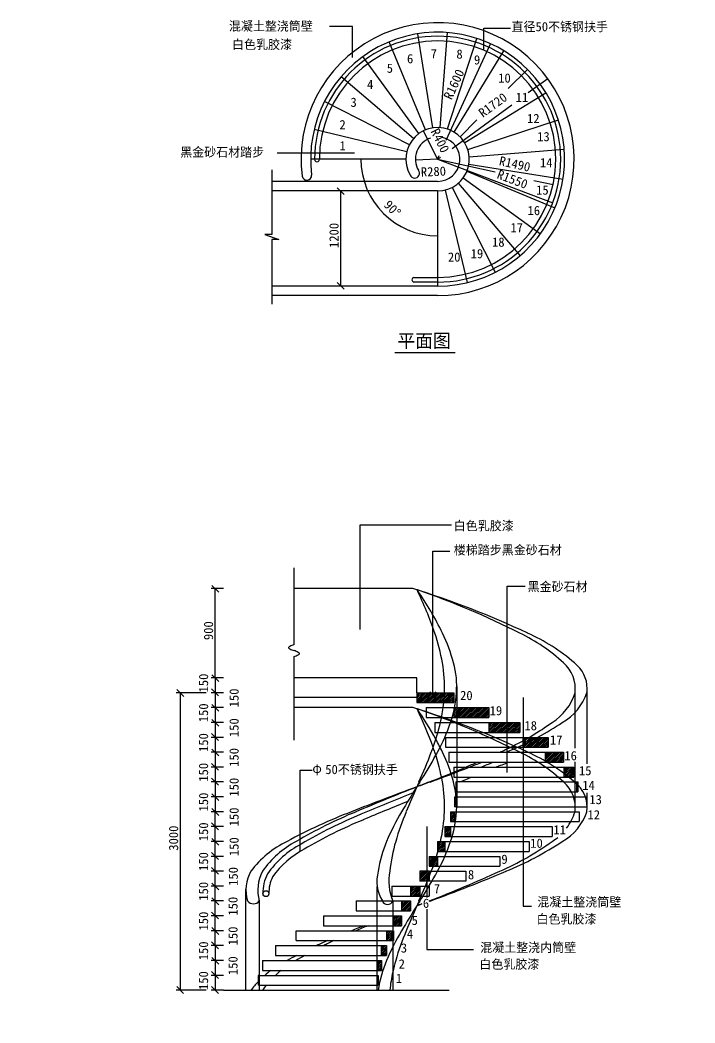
# Model space of a CAD drawing. Header units: metres. Extents: x -13461 to 47412, y -53104 to 14557.
# Drawn here: x 1758 to 8560, y 4445 to 14557 of the extents above; entities that cross this region are included whole.
import ezdxf

# ---------------------------------------------------------------- set-up
doc = ezdxf.new("R2010")
doc.units = ezdxf.units.M
for name, color, linetype in [('1010', 7, 'Continuous'), ('2', 2, 'Continuous'), ('3', 3, 'Continuous'), ('4', 4, 'Continuous'), ('7', 7, 'Continuous'), ('BH', 3, 'Continuous'), ('DIM', 3, 'Continuous'), ('TEXT', 7, 'Continuous')]:
    doc.layers.add(name, color=color, linetype=linetype)

# ---------------------------------------------------------------- blocks, each defined once
blk = doc.blocks.new('_ARCHTICK')
at = {"color": 0, "linetype": 'ByBlock'}
blk.add_lwpolyline([(-0.94, -0.89), (0.78, 0.85)], dxfattribs=at)
blk = doc.blocks.new('_OPEN90')
at = {"color": 0, "linetype": 'ByBlock'}
for p, q in [((0, 0), (-1, 0)), ((-0.5, 0.5), (0, 0)), ((0, 0), (-0.5, -0.5))]:
    blk.add_line(p, q, dxfattribs=at)

msp = doc.modelspace()

# ---------------------------------------------------------------- linework, layer by layer
for p, q in [((6431.1, 14264.87), (6431.1, 14324.87)), ((5107.68, 14178.96), (5107.68, 14238.96)), ((5127.69, 13214.89), (5067.69, 13214.89)), ((5857.48, 6425.67), (5857.48, 6365.67)), ((4580.67, 6174.75), (4580.67, 6234.75))]:
    msp.add_line(p, q)
at = {"layer": '2'}
msp.add_line((3808.69, 4774.86), (6080.99, 4774.86), dxfattribs=at)
at = {"layer": '3'}
for p, q in [((4295.44, 13047.73), (4295.44, 12394.15)), ((4295.44, 12394.15), (4225.41, 12394.15)), ((4225.41, 12394.15), (4365.47, 12344.48)), ((4365.47, 12344.48), (4295.44, 12344.48)), ((4295.44, 12344.48), (4295.44, 11690.9)), ((5726.28, 11962.53), (5966.28, 11962.53)), ((5966.28, 11914.53), (5726.28, 11914.53)), ((4518.62, 8259.28), (4518.62, 9034.88)), ((4518.62, 7297.9), (4518.62, 8139.28)), ((6158.47, 7837.64), (6158.47, 7464.83)), ((7353.93, 7216.38), (7353.93, 7860.68)), ((5756.22, 7774.86), (6129.73, 7774.86)), ((5756.22, 7774.86), (5756.22, 7674.86)), ((6129.73, 7774.86), (6129.73, 7674.86)), ((5756.22, 7674.86), (6129.73, 7674.86)), ((5849.6, 7624.86), (6482.61, 7624.86)), ((5849.6, 7624.86), (5849.6, 7524.86)), ((6129.73, 7624.86), (6129.73, 7524.86)), ((6482.61, 7624.86), (6482.61, 7524.86)), ((5849.6, 7524.86), (6482.61, 7524.86)), ((5937.82, 7474.86), (6795.34, 7474.86)), ((5937.82, 7474.86), (5937.82, 7374.86)), ((6097.28, 7474.86), (6097.28, 7474.86)), ((6482.61, 7474.86), (6482.61, 7374.86)), ((6795.34, 7474.86), (6795.34, 7374.86)), ((5937.82, 7374.86), (6154.85, 7374.86)), ((6044.57, 7324.86), (6044.57, 7224.86)), ((6044.57, 7324.86), (6158.47, 7324.86)), ((6370.06, 7374.86), (6795.34, 7374.86)), ((6482.61, 7324.86), (7079.22, 7324.86)), ((6823.91, 7324.86), (6823.91, 7224.86)), ((7079.22, 7324.86), (7079.22, 7224.86)), ((6044.57, 7224.86), (6158.47, 7224.86)), ((6694.87, 7224.86), (7079.22, 7224.86)), ((6079.83, 7174.86), (6079.83, 7074.86)), ((6079.83, 7174.86), (6158.47, 7174.86)), ((6766.77, 7174.86), (7234.43, 7174.86)), ((7050.65, 7174.86), (7050.65, 7074.86)), ((7050.65, 7174.86), (7050.65, 7074.86)), ((7234.43, 7174.86), (7234.43, 7074.86)), ((7234.43, 7174.86), (7234.43, 7074.86)), ((7353.93, 6609.23), (7353.93, 7079.18)), ((6079.83, 7074.86), (6158.47, 7074.86)), ((6129.39, 7024.86), (6158.47, 7024.86)), ((6129.39, 7024.86), (6129.39, 6924.86)), ((6971.81, 7074.86), (7234.43, 7074.86)), ((7050.65, 7024.86), (7340.14, 7024.86)), ((7238.05, 7024.86), (7238.05, 6924.86)), ((7340.14, 7024.86), (7340.14, 6924.86)), ((6129.39, 6924.86), (6158.47, 6924.86)), ((7178.69, 6924.86), (7340.14, 6924.86)), ((6151.3, 6874.86), (6158.47, 6874.86)), ((6151.3, 6874.86), (6151.3, 6774.86)), ((7234.43, 6874.86), (7379.86, 6874.86)), ((7365.09, 6874.86), (7365.09, 6774.86)), ((7379.86, 6874.86), (7379.86, 6774.86)), ((6136.64, 6724.86), (6136.64, 6624.86)), ((6136.64, 6724.86), (6158.47, 6724.86)), ((6151.3, 6774.86), (6158.47, 6774.86)), ((6154.99, 6724.86), (6154.99, 6624.86)), ((7315.07, 6774.86), (7379.86, 6774.86)), ((7336.52, 6724.86), (7470.92, 6724.86)), ((7470.92, 6724.86), (7470.92, 6624.86)), ((6097.28, 6574.86), (6154.99, 6574.86)), ((6097.28, 6574.86), (6097.28, 6474.86)), ((6158.47, 6624.86), (6136.64, 6624.86)), ((6136.64, 6574.86), (6136.64, 6474.86)), ((7351.29, 6574.86), (7392.04, 6574.86)), ((7354.27, 6624.86), (7470.92, 6624.86)), ((7392.04, 6574.86), (7392.04, 6474.86)), ((6097.28, 6474.86), (6145.02, 6474.86)), ((7308.9, 6474.86), (7392.04, 6474.86)), ((6039.06, 6424.86), (6136.64, 6424.86)), ((6039.06, 6424.86), (6039.06, 6324.86)), ((6097.28, 6424.86), (6097.28, 6324.86)), ((5965.22, 6274.86), (6097.28, 6274.86)), ((5965.22, 6274.86), (5965.22, 6174.86)), ((6039.06, 6324.86), (6112.85, 6324.86)), ((6039.06, 6274.86), (6039.06, 6174.86)), ((5965.22, 6174.86), (6060.12, 6174.86)), ((5879.83, 6124.86), (6039.06, 6124.86)), ((5879.83, 6124.86), (5879.83, 6024.86)), ((5965.22, 6124.86), (5965.22, 6024.86)), ((5881.76, 5974.86), (5787.6, 5974.86)), ((5787.6, 5974.86), (5787.6, 5874.86)), ((5879.83, 6024.86), (5991.69, 6024.86)), ((5881.76, 5974.86), (5965.22, 5974.86)), ((5881.76, 5974.86), (5881.76, 5874.86)), ((5909.03, 5874.86), (5787.6, 5874.86)), ((5505.93, 5824.86), (5881.76, 5824.86)), ((5505.93, 5824.86), (5505.93, 5724.86)), ((5693.65, 5824.86), (5693.65, 5724.86)), ((5787.6, 5824.86), (5787.6, 5724.86)), ((5879.83, 5824.86), (5881.76, 5824.86)), ((5356.83, 5674.86), (5693.65, 5674.86)), ((5505.93, 5724.86), (5819.13, 5724.86)), ((5603.15, 5674.86), (5603.15, 5574.86)), ((5603.15, 5674.86), (5603.15, 5574.86)), ((5693.65, 5674.86), (5693.65, 5574.86)), ((5356.83, 5574.86), (5693.65, 5574.86)), ((5356.83, 5524.86), (5603.15, 5524.86)), ((5521.11, 5524.86), (5521.11, 5424.86)), ((5603.15, 5524.86), (5603.15, 5424.86)), ((5356.83, 5424.86), (5603.15, 5424.86)), ((5356.83, 5374.86), (5521.11, 5374.86)), ((5452.06, 5374.86), (5452.06, 5274.86)), ((5521.11, 5374.86), (5521.11, 5274.86)), ((5356.83, 5274.86), (5521.11, 5274.86)), ((5356.83, 5224.86), (5452.06, 5224.86)), ((5399.82, 5124.86), (5399.82, 5224.86)), ((5452.06, 5224.86), (5452.06, 5124.86)), ((4200.43, 5074.86), (4200.43, 5068.93)), ((5356.83, 5124.86), (5452.06, 5124.86)), ((5356.83, 5074.86), (5399.82, 5074.86)), ((5367.27, 4974.86), (5367.27, 5074.86)), ((5399.82, 5074.86), (5399.82, 4974.86)), ((5356.83, 4974.86), (5399.82, 4974.86)), ((4156.22, 4924.86), (4156.22, 4824.86)), ((4168.77, 4924.86), (4156.22, 4924.86)), ((5356.83, 4924.86), (5367.27, 4924.86)), ((5367.27, 4924.86), (5367.27, 4824.86)), ((4083.74, 4774.86), (4200.43, 4774.86)), ((4168.77, 4824.86), (4156.22, 4824.86)), ((5356.83, 4824.86), (5367.27, 4824.86)), ((5367.27, 4774.86), (5483.96, 4774.86))]:
    msp.add_line(p, q, dxfattribs=at)
for centre, radius, start, end in [((5966.28, 13154.53), 1240, 270, 180), ((5966.28, 13154.53), 1192, 270, 180), ((4750.28, 13151.54), 24.19, 172.9, 7.1), ((5732.7, 11938.53), 24.84, 104.98, 255.02), ((2195.65, 7094.41), 3955.41, 18.89, 25.73), ((3003.35, 6899.98), 3354.3, 26.08, 34.74), ((3152.77, 1181.55), 8063.01, 63.14, 71.12), ((4064.25, 7735.07), 1980.03, 9.88, 18.85), ((4648.69, 7704.47), 1522.82, 14.08, 26.12), ((6044.37, 6804.39), 1740.79, 46.87, 64.44), ((4472.27, 8227.82), 9.19, 130.81, 170.87), ((4472.27, 8230.73), 9.19, 189.13, 229.19), ((4510.88, 8182), 69.11, 120.32, 130.22), ((4510.88, 8276.55), 69.11, 229.78, 239.68), ((4627.25, 7936.1), 340.95, 108.58, 116.34), ((4627.25, 8522.45), 340.95, 243.66, 251.42), ((4410, 7876.1), 340.95, 63.66, 71.42), ((4410, 8462.45), 340.95, 288.58, 296.34), ((4526.37, 8122), 69.11, 49.78, 59.68), ((4526.37, 8216.55), 69.11, 300.32, 310.22), ((4564.98, 8167.82), 9.19, 9.13, 49.19), ((4564.98, 8170.73), 9.19, 310.81, 350.87), ((4549.82, 7824.29), 1486.36, 358.09, 9.71), ((5370.23, 7849.86), 788.33, 354.54, 16.58), ((7017.94, 7817.77), 336.09, 352.66, 49.9), ((7149.87, 7816.73), 323.76, 352.57, 359.65), ((5247.55, 7772.7), 787.82, 350.92, 0.16), ((5021.48, 7837.36), 1135.23, 341.38, 356.84), ((6830.89, 7936.49), 544.92, 302.1, 342.75), ((6950.22, 7952.94), 550.31, 299.69, 341.12), ((4462.12, 7833.99), 1574.35, 346.81, 353.23), ((3699.73, 8017.85), 2358.59, 340.34, 346.69), ((4316.68, 8079.6), 1880.49, 331.24, 341.24), ((5396.33, 9895.56), 2971.92, 295.96, 305.46), ((5421.44, 10197.01), 3264.17, 293.65, 303.49), ((1429.44, 9657.7), 5170.86, 330.92, 331.3), ((801.73, 19896.7), 13977.66, 291.31, 292.94), ((549.36, 21596.37), 15660.71, 289.94, 291.49), ((17581.89, -25232.56), 34169.57, 110.01, 110.25), ((16975.91, -21467.72), 30436.53, 111.38, 111.63), ((14661.42, 12.03), 10526.74, 147.77, 149.37), ((17581.89, -26432.56), 34169.57, 111.2, 111.43), ((7695.38, 4133.1), 2432.99, 149.31, 157.23), ((7050.72, 292.56), 5444.53, 113.78, 115.05), ((7050.72, 292.56), 5444.53, 117.43, 118.55), ((6638.42, 4577.59), 1286.36, 157.26, 171.18), ((4902.92, 4150.88), 1029.75, 126.85, 131.27), ((7206.1, 4590.04), 1732.04, 167.71, 173.87), ((4902.92, 4150.88), 1029.75, 136.48, 142.7)]:
    msp.add_arc(centre, radius, start, end, dxfattribs=at)
at = {"layer": '4'}
for p, q in [((5966.28, 12930.53), (4295.44, 12930.53)), ((5966.28, 12834.53), (4295.44, 12834.53)), ((5966.28, 11874.53), (4295.44, 11874.53)), ((5966.28, 11778.53), (4295.44, 11778.53)), ((5716.99, 8824.86), (4518.62, 8824.86)), ((5756.22, 7924.86), (4518.62, 7924.86)), ((5756.22, 7774.86), (5756.22, 7924.86)), ((7473.63, 7057.26), (7473.63, 7814.77)), ((5756.22, 7724.86), (4518.62, 7724.86)), ((5716.99, 7624.86), (4518.62, 7624.86)), ((6158.47, 7464.83), (6158.47, 6622.09)), ((7473.63, 6614.77), (7473.63, 6765.08)), ((4034.2, 4774.86), (4034.2, 5792.83)), ((5356.83, 4774.86), (5356.83, 5820.37)), ((4168.77, 5674.86), (4168.77, 4774.86)), ((5513.73, 5674.86), (5513.73, 4774.86))]:
    msp.add_line(p, q, dxfattribs=at)
for centre, radius, start, end in [((5966.28, 13154.53), 1376, 270, 187.18), ((5966.28, 13154.53), 1280, 270, 187.18), ((5966.28, 13154.53), 320, 270, 210), ((5966.28, 13154.53), 224, 108.43, 210), ((5966.28, 13154.53), 224, 270, 77.32), ((4648.52, 12989.92), 48.02, 188.85, 5.51), ((5734.52, 13011.96), 48.6, 201.02, 38.98), ((3038.66, 232.29), 9000.32, 64.78, 72.69), ((6111.52, 6654.97), 1881.03, 49.01, 66.11), ((7149.87, 7816.73), 323.76, 359.65, 52.87), ((3038.66, -967.71), 9000.32, 64.78, 72.69), ((2195.65, 5894.41), 3955.41, 19.65, 25.73), ((3699.73, 8017.85), 2358.59, 339.06, 340.34), ((2195.65, 5894.41), 3955.41, 18.89, 19.65), ((5421.44, 10197.01), 3264.17, 292.2, 293.65), ((327.54, 9309.58), 5969.71, 335.93, 339.05), ((4064.25, 6535.07), 1980.03, 9.88, 18.85), ((6111.52, 5454.97), 1881.03, 49.01, 66.11), ((549.36, 21596.37), 15660.71, 291.49, 291.99), ((17581.89, -25232.56), 34169.57, 110.25, 111.43), ((16730.64, 1983.14), 11995.21, 156.19, 157.49), ((16730.64, 1983.14), 11995.21, 155.93, 156.19), ((4549.82, 6624.29), 1486.36, 358.09, 9.71), ((7149.87, 6616.73), 323.76, 352.57, 52.87), ((7050.72, 1492.56), 5444.53, 111.02, 118.55), ((8375.36, 5445.09), 2951.11, 157.49, 163.67), ((4462.12, 6633.99), 1574.35, 346.81, 357.85), ((5021.48, 6637.36), 1135.23, 341.38, 356.84), ((5926.16, 6615.47), 232.4, 349.94, 1.63), ((6950.22, 6752.94), 550.31, 299.69, 341.12), ((4902.92, 5350.88), 1029.75, 116.2, 142.7), ((7206.1, 5790.04), 1732.04, 163.74, 173.87), ((3699.73, 6817.85), 2358.59, 339.06, 346.69), ((4316.68, 6879.6), 1880.49, 331.24, 341.24), ((5421.44, 8997.01), 3264.17, 292.2, 303.49), ((4424.99, 5784.22), 390.89, 150.81, 196.25), ((5991.04, 5873.71), 517.07, 168.72, 202.62), ((327.54, 8109.58), 5969.71, 335.93, 339.05), ((1429.44, 8457.7), 5170.86, 327.44, 331.3), ((549.36, 20396.37), 15660.71, 289.94, 292.95), ((16730.64, 783.14), 11995.21, 155.93, 156.19), ((14661.42, 12.03), 10526.74, 147.46, 147.77), ((17581.89, -26432.56), 34169.57, 110.01, 110.03), ((16730.64, 783.14), 11995.21, 156.19, 157.49), ((17581.89, -26432.56), 34169.57, 110.16, 110.25), ((16975.91, -22667.72), 30436.53, 112.63, 112.88), ((8375.36, 4245.09), 2951.11, 157.49, 163.67), ((7018.71, 839.32), 4907.74, 115.34, 116.67), ((7018.71, 839.32), 4907.74, 119.16, 120.34), ((7206.1, 4590.04), 1732.04, 163.74, 167.71), ((5000.91, 4211.63), 978.77, 128.76, 133.22), ((5000.91, 4211.63), 978.77, 141.21, 144.87)]:
    msp.add_arc(centre, radius, start, end, dxfattribs=at)
at = {"layer": '7'}
for p, q in [((5916.22, 13470.59), (5766.05, 14418.77)), ((5991.39, 13473.54), (6066.71, 14430.58)), ((6065.17, 13458.87), (6361.82, 14371.88)), ((5843.82, 13450.17), (5476.45, 14337.09)), ((5778.19, 13413.41), (5213.92, 14190.07)), ((6133.48, 13427.37), (6635.08, 14245.91)), ((6678.68, 13866.92), (6871.38, 14059.62)), ((5722.95, 13362.35), (4992.96, 13985.82)), ((6239.13, 13321.73), (7057.66, 13823.33)), ((5681.16, 13299.81), (4825.79, 13735.64)), ((6192.56, 13380.8), (6361.97, 13550.22)), ((6270.62, 13253.41), (7183.63, 13550.07)), ((5655.12, 13229.23), (4721.65, 13453.34)), ((6285.3, 13179.64), (7242.34, 13254.96)), ((5646.28, 13154.53), (4686.28, 13154.53)), ((6282.34, 13104.47), (7230.52, 12954.29)), ((6225.17, 12966.44), (7001.82, 12402.16)), ((6261.92, 13032.07), (7148.85, 12664.69)), ((6040.98, 12843.37), (6265.09, 11909.89)), ((6111.56, 12869.41), (6547.39, 12014.04)), ((6174.11, 12911.2), (6797.58, 12181.21)), ((5966.28, 12834.53), (5966.28, 11874.53)), ((6154.85, 7374.86), (6370.06, 7374.86)), ((6158.47, 7324.86), (6482.61, 7324.86)), ((6158.47, 7224.86), (6694.87, 7224.86)), ((6158.47, 7174.86), (6766.77, 7174.86)), ((6158.47, 7074.86), (6971.81, 7074.86)), ((6158.47, 7024.86), (7050.65, 7024.86)), ((6158.47, 6924.86), (7178.69, 6924.86)), ((7234.43, 6874.86), (6158.47, 6874.86)), ((6154.99, 6724.86), (7336.52, 6724.86)), ((6158.47, 6774.86), (7315.07, 6774.86)), ((6154.99, 6574.86), (7351.29, 6574.86)), ((6158.47, 6624.86), (7353.93, 6624.86)), ((6145.02, 6474.86), (7308.9, 6474.86)), ((6136.64, 6424.86), (7120.45, 6424.86)), ((7120.45, 6424.86), (7120.45, 6324.86)), ((6097.28, 6274.86), (6887.59, 6274.86)), ((6112.85, 6324.86), (7120.45, 6324.86)), ((6887.59, 6274.86), (6887.59, 6174.86)), ((6060.12, 6174.86), (6887.59, 6174.86)), ((6039.06, 6124.86), (6592.22, 6124.86)), ((6592.22, 6124.86), (6592.22, 6024.86)), ((6592.22, 6124.86), (6592.22, 6024.86)), ((5965.22, 5974.86), (6250.65, 5974.86)), ((5991.69, 6024.86), (6592.22, 6024.86)), ((6250.65, 5974.86), (6250.65, 5874.86)), ((6250.65, 5974.86), (6250.65, 5874.86)), ((6250.65, 5874.86), (5909.03, 5874.86)), ((5881.76, 5824.86), (5881.76, 5724.86)), ((5881.76, 5824.86), (5881.76, 5724.86)), ((5143.93, 5674.86), (5356.83, 5674.86)), ((5143.93, 5674.86), (5143.93, 5574.86)), ((5819.13, 5724.86), (5881.76, 5724.86)), ((5143.93, 5574.86), (5356.83, 5574.86)), ((4815.76, 5524.86), (5356.83, 5524.86)), ((4815.76, 5524.86), (4815.76, 5424.86)), ((4539.57, 5374.86), (5356.83, 5374.86)), ((4539.57, 5274.86), (4539.57, 5374.86)), ((4815.76, 5424.86), (5356.83, 5424.86)), ((4539.57, 5274.86), (5356.83, 5274.86)), ((4330.61, 5224.86), (5356.83, 5224.86)), ((4330.61, 5224.86), (4330.61, 5124.86)), ((4200.43, 5074.86), (5356.83, 5074.86)), ((4200.43, 5074.86), (4200.43, 4974.86)), ((4200.43, 5074.86), (4200.43, 5068.93)), ((4330.61, 5124.86), (5356.83, 5124.86)), ((4200.43, 4974.86), (5356.83, 4974.86)), ((4168.77, 4924.86), (5356.83, 4924.86)), ((4168.77, 4824.86), (5356.83, 4824.86))]:
    msp.add_line(p, q, dxfattribs=at)
msp.add_circle((4235.45, 5748.56), 30, dxfattribs=at)
for centre, radius, start, end in [((16975.91, -22667.72), 30436.53, 111.38, 111.38), ((3003.35, 5699.98), 3354.3, 28.6, 34.74), ((3152.77, -18.45), 8063.01, 63.14, 71.12), ((3003.35, 5699.98), 3354.3, 26.08, 28.6), ((5396.33, 9895.56), 2971.92, 293.73, 295.96), ((1429.44, 9657.7), 5170.86, 327.44, 330.92), ((4648.69, 6504.47), 1522.82, 14.08, 26.12), ((6044.37, 5604.39), 1740.79, 46.87, 64.44), ((801.73, 19896.7), 13977.66, 292.94, 293.46), ((549.36, 21596.37), 15703.48, 291.89, 292.37), ((5421.44, 10197.01), 3366.95, 289.59, 291.98), ((549.36, 21596.37), 15763.48, 290.95, 291.45), ((16975.91, -21467.72), 30436.53, 111.63, 112.88), ((14661.42, 1212.03), 10526.74, 147.77, 149.37), ((14661.42, 1212.03), 10526.74, 147.46, 147.77), ((5054.93, 6607.85), 1103.63, 0.74, 14), ((7017.94, 6617.77), 336.09, 352.66, 49.9), ((17027.01, -21493.25), 30436.53, 111.81, 112.88), ((17027.01, -21493.25), 30376.53, 111.96, 112.88), ((7018.71, 2039.32), 4907.74, 112.46, 120.34), ((7695.38, 5333.1), 2432.99, 149.31, 157.23), ((6830.89, 6736.49), 544.92, 323.09, 342.75), ((7069.82, 2013.79), 4907.74, 112.46, 120.34), ((7069.82, 2013.79), 4847.74, 112.46, 120.36), ((5000.91, 5411.63), 978.77, 118.12, 144.87), ((6638.42, 5777.59), 1286.36, 157.26, 171.18), ((5396.33, 8695.56), 2971.92, 293.73, 305.46), ((6830.89, 6736.49), 544.92, 302.1, 309.31), ((5052.01, 5386.1), 978.77, 118.12, 144.87), ((5052.01, 5386.1), 918.77, 118.05, 144.6), ((4571.25, 5784.06), 417.03, 152.77, 195.18), ((5727.45, 5872.92), 374.33, 164.2, 211.94), ((801.73, 18696.7), 13977.66, 291.31, 294.47), ((4622.35, 5758.52), 417.03, 152.77, 181.48), ((4622.35, 5758.52), 357.03, 153.42, 181.48), ((4109.24, 5721.95), 75.9, 218.35, 321.65), ((5461.77, 5697.24), 56.58, 203.3, 336.7), ((16975.91, -22667.72), 30436.53, 111.53, 111.63)]:
    msp.add_arc(centre, radius, start, end, dxfattribs=at)
at = {"layer": 'BH'}
for p, q in [((5756.22, 7771.34), (5759.74, 7774.86)), ((5756.22, 7753.66), (5777.42, 7774.86)), ((5756.22, 7735.99), (5795.1, 7774.86)), ((5756.22, 7718.31), (5812.77, 7774.86)), ((5756.22, 7700.63), (5830.45, 7774.86)), ((5756.22, 7682.95), (5848.13, 7774.86)), ((5765.81, 7674.86), (5865.81, 7774.86)), ((5783.48, 7674.86), (5883.48, 7774.86)), ((5801.16, 7674.86), (5901.16, 7774.86)), ((5818.84, 7674.86), (5918.84, 7774.86)), ((5836.52, 7674.86), (5936.52, 7774.86)), ((5854.19, 7674.86), (5954.19, 7774.86)), ((5871.87, 7674.86), (5971.87, 7774.86)), ((5889.55, 7674.86), (5989.55, 7774.86)), ((5907.23, 7674.86), (6007.23, 7774.86)), ((5924.9, 7674.86), (6024.9, 7774.86)), ((5942.58, 7674.86), (6035.34, 7767.62)), ((5960.26, 7674.86), (6035.02, 7749.62)), ((5977.94, 7674.86), (6034.27, 7731.19)), ((5995.62, 7674.86), (6033.04, 7712.29)), ((6013.29, 7674.86), (6031.31, 7692.87)), ((6030.97, 7674.86), (6129.73, 7773.62)), ((6031.31, 7692.87), (6113.29, 7774.86)), ((6033.04, 7712.29), (6095.62, 7774.86)), ((6034.27, 7731.19), (6077.94, 7774.86)), ((6035.02, 7749.62), (6060.26, 7774.86)), ((6035.34, 7767.62), (6042.58, 7774.86)), ((6048.65, 7674.86), (6129.73, 7755.95)), ((6066.33, 7674.86), (6129.73, 7738.27)), ((6084, 7674.86), (6129.73, 7720.59)), ((6101.68, 7674.86), (6129.73, 7702.91)), ((6119.36, 7674.86), (6129.73, 7685.24)), ((6129.73, 7614.53), (6135.83, 7620.62)), ((6129.73, 7579.17), (6158.47, 7607.91)), ((6129.73, 7596.85), (6131.27, 7598.38)), ((6129.73, 7561.49), (6158.47, 7590.23)), ((6131.27, 7598.38), (6157.75, 7624.86)), ((6135.83, 7620.62), (6140.07, 7624.86)), ((6158.47, 7607.91), (6175.43, 7624.86)), ((6158.47, 7590.23), (6193.1, 7624.86)), ((6158.47, 7572.55), (6210.78, 7624.86)), ((6158.47, 7554.87), (6228.46, 7624.86)), ((6158.47, 7537.19), (6246.14, 7624.86)), ((6163.81, 7524.86), (6263.81, 7624.86)), ((6181.49, 7524.86), (6281.49, 7624.86)), ((6199.17, 7524.86), (6299.17, 7624.86)), ((6216.85, 7524.86), (6316.85, 7624.86)), ((6234.52, 7524.86), (6334.52, 7624.86)), ((6252.2, 7524.86), (6352.2, 7624.86)), ((6269.88, 7524.86), (6369.88, 7624.86)), ((6287.56, 7524.86), (6387.56, 7624.86)), ((6305.24, 7524.86), (6405.24, 7624.86)), ((6322.91, 7524.86), (6422.91, 7624.86)), ((6340.59, 7524.86), (6440.59, 7624.86)), ((6358.27, 7524.86), (6458.27, 7624.86)), ((6375.95, 7524.86), (6475.95, 7624.86)), ((6393.62, 7524.86), (6482.61, 7613.84)), ((6411.3, 7524.86), (6482.61, 7596.17)), ((6129.73, 7543.81), (6158.47, 7572.55)), ((6129.73, 7526.14), (6158.47, 7554.87)), ((6146.14, 7524.86), (6158.47, 7537.19)), ((6428.98, 7524.86), (6482.61, 7578.49)), ((6446.66, 7524.86), (6482.61, 7560.81)), ((6464.33, 7524.86), (6482.61, 7543.13)), ((6482.01, 7524.86), (6482.61, 7525.46)), ((6482.61, 7472.42), (6485.04, 7474.86)), ((6482.61, 7454.74), (6502.72, 7474.86)), ((6482.61, 7437.07), (6520.4, 7474.86)), ((6482.61, 7419.39), (6538.08, 7474.86)), ((6482.61, 7401.71), (6555.76, 7474.86)), ((6482.61, 7384.03), (6573.43, 7474.86)), ((6491.11, 7374.86), (6591.11, 7474.86)), ((6508.79, 7374.86), (6608.79, 7474.86)), ((6526.47, 7374.86), (6626.47, 7474.86)), ((6544.14, 7374.86), (6644.14, 7474.86)), ((6561.82, 7374.86), (6661.82, 7474.86)), ((6579.5, 7374.86), (6679.5, 7474.86)), ((6597.18, 7374.86), (6697.18, 7474.86)), ((6614.85, 7374.86), (6714.85, 7474.86)), ((6632.53, 7374.86), (6732.53, 7474.86)), ((6650.21, 7374.86), (6750.21, 7474.86)), ((6667.89, 7374.86), (6767.89, 7474.86)), ((6685.57, 7374.86), (6785.57, 7474.86)), ((6703.24, 7374.86), (6795.34, 7466.96)), ((6720.92, 7374.86), (6795.34, 7449.28)), ((6738.6, 7374.86), (6795.34, 7431.6)), ((6756.28, 7374.86), (6795.34, 7413.92)), ((6773.95, 7374.86), (6795.34, 7396.25)), ((6791.63, 7374.86), (6795.34, 7378.57)), ((6823.91, 7318.75), (6830.02, 7324.86)), ((6823.91, 7301.07), (6847.7, 7324.86)), ((6823.91, 7248.04), (6900.73, 7324.86)), ((6823.91, 7230.36), (6918.41, 7324.86)), ((6823.91, 7265.72), (6876.85, 7318.66)), ((6823.91, 7283.4), (6836.29, 7295.78)), ((6836.09, 7224.86), (6936.09, 7324.86)), ((6836.29, 7295.78), (6865.37, 7324.86)), ((6853.76, 7224.86), (6953.76, 7324.86)), ((6871.44, 7224.86), (6971.44, 7324.86)), ((6876.85, 7318.66), (6883.05, 7324.86)), ((6889.12, 7224.86), (6989.12, 7324.86)), ((6906.8, 7224.86), (7006.8, 7324.86)), ((6924.47, 7224.86), (7024.47, 7324.86)), ((6942.15, 7224.86), (7042.15, 7324.86)), ((6959.83, 7224.86), (7059.83, 7324.86)), ((6977.51, 7224.86), (7077.51, 7324.86)), ((6995.18, 7224.86), (7079.22, 7308.9)), ((7012.86, 7224.86), (7079.22, 7291.22)), ((7030.54, 7224.86), (7079.22, 7273.54)), ((7048.22, 7224.86), (7079.22, 7255.86)), ((7065.9, 7224.86), (7079.22, 7238.19)), ((7050.65, 7167.48), (7058.03, 7174.86)), ((7050.65, 7149.8), (7075.71, 7174.86)), ((7050.65, 7132.12), (7093.39, 7174.86)), ((7050.65, 7114.44), (7111.07, 7174.86)), ((7050.65, 7096.76), (7128.75, 7174.86)), ((7050.65, 7079.09), (7146.42, 7174.86)), ((7064.1, 7074.86), (7164.1, 7174.86)), ((7081.78, 7074.86), (7181.78, 7174.86)), ((7099.46, 7074.86), (7199.46, 7174.86)), ((7117.13, 7074.86), (7217.13, 7174.86)), ((7134.81, 7074.86), (7234.43, 7174.48)), ((7152.49, 7074.86), (7234.43, 7156.8)), ((7170.17, 7074.86), (7234.43, 7139.12)), ((7187.84, 7074.86), (7234.43, 7121.45)), ((7205.52, 7074.86), (7234.43, 7103.77)), ((7223.2, 7074.86), (7234.43, 7086.09)), ((7238.05, 7012.73), (7250.18, 7024.86)), ((7238.05, 6995.05), (7267.85, 7024.86)), ((7238.05, 6977.37), (7285.53, 7024.86)), ((7238.05, 6959.7), (7303.21, 7024.86)), ((7238.05, 6942.02), (7320.89, 7024.86)), ((7238.57, 6924.86), (7338.57, 7024.86)), ((7256.24, 6924.86), (7340.14, 7008.76)), ((7273.92, 6924.86), (7340.14, 6991.08)), ((7291.6, 6924.86), (7340.14, 6973.4)), ((7309.28, 6924.86), (7340.14, 6955.72)), ((7326.95, 6924.86), (7340.14, 6938.05)), ((7365.09, 6874.61), (7365.34, 6874.86)), ((7365.09, 6856.94), (7365.97, 6857.82)), ((7365.09, 6839.26), (7375.12, 6849.29)), ((7365.09, 6821.58), (7379.86, 6836.35)), ((7365.09, 6803.9), (7379.86, 6818.67)), ((7365.09, 6786.22), (7379.86, 6800.99)), ((7365.97, 6857.82), (7379.86, 6871.7)), ((7371.41, 6774.86), (7379.86, 6783.31)), ((7375.12, 6849.29), (7379.86, 6854.02)), ((6136.64, 6719.87), (6141.63, 6724.86)), ((6136.64, 6702.2), (6154.99, 6720.54)), ((6136.64, 6684.52), (6154.99, 6702.86)), ((6136.64, 6666.84), (6154.99, 6685.19)), ((6097.28, 6574.44), (6097.7, 6574.86)), ((6097.28, 6556.76), (6115.37, 6574.86)), ((6097.28, 6539.09), (6133.05, 6574.86)), ((6136.64, 6649.16), (6154.99, 6667.51)), ((6136.64, 6631.49), (6154.99, 6649.83)), ((6147.7, 6624.86), (6154.99, 6632.15)), ((6097.28, 6521.41), (6136.64, 6560.77)), ((6097.28, 6503.73), (6136.64, 6543.1)), ((6097.28, 6486.05), (6136.64, 6525.42)), ((6103.76, 6474.86), (6136.64, 6507.74)), ((6121.44, 6474.86), (6136.64, 6490.06)), ((6039.06, 6410.16), (6053.76, 6424.86)), ((6039.06, 6392.48), (6071.44, 6424.86)), ((6039.06, 6374.81), (6089.12, 6424.86)), ((6039.06, 6357.13), (6097.28, 6415.34)), ((6039.06, 6339.45), (6097.28, 6397.66)), ((6042.15, 6324.86), (6097.28, 6379.99)), ((5965.22, 6265.61), (5974.47, 6274.86)), ((5965.22, 6247.93), (5992.15, 6274.86)), ((5965.22, 6230.25), (6009.83, 6274.86)), ((5965.22, 6212.58), (6027.51, 6274.86)), ((6059.83, 6324.86), (6097.28, 6362.31)), ((6077.51, 6324.86), (6097.28, 6344.63)), ((6095.18, 6324.86), (6097.28, 6326.95)), ((5965.22, 6194.9), (6039.06, 6268.74)), ((5965.22, 6177.22), (6039.06, 6251.06)), ((5980.54, 6174.86), (6039.06, 6233.39)), ((5998.22, 6174.86), (6039.06, 6215.71)), ((6015.9, 6174.86), (6039.06, 6198.03)), ((6033.57, 6174.86), (6039.06, 6180.35)), ((5879.83, 6109.5), (5895.18, 6124.86)), ((5879.83, 6091.83), (5912.86, 6124.86)), ((5879.83, 6074.15), (5930.54, 6124.86)), ((5879.83, 6056.47), (5948.22, 6124.86)), ((5879.83, 6038.79), (5948.92, 6107.89)), ((5883.57, 6024.86), (5940.53, 6081.82)), ((5922.16, 6028.1), (5965.22, 6071.15)), ((5931.62, 6055.23), (5965.22, 6088.83)), ((5940.53, 6081.82), (5965.22, 6106.51)), ((5948.92, 6107.89), (5965.22, 6124.19)), ((5787.6, 5964.25), (5798.22, 5974.86)), ((5787.6, 5946.57), (5815.9, 5974.86)), ((5787.6, 5928.89), (5833.57, 5974.86)), ((5787.6, 5911.22), (5851.25, 5974.86)), ((5787.6, 5893.54), (5868.93, 5974.86)), ((5787.6, 5875.86), (5881.76, 5970.01)), ((5901.25, 6024.86), (5931.62, 6055.23)), ((5918.93, 6024.86), (5922.16, 6028.1)), ((5936.61, 6024.86), (5965.22, 6053.48)), ((5954.28, 6024.86), (5965.22, 6035.8)), ((5804.28, 5874.86), (5881.76, 5952.33)), ((5821.96, 5874.86), (5881.76, 5934.66)), ((5839.64, 5874.86), (5878.87, 5914.09)), ((5857.32, 5874.86), (5867.16, 5884.7)), ((5693.65, 5812.61), (5705.9, 5824.86)), ((5693.65, 5794.94), (5723.57, 5824.86)), ((5693.65, 5777.26), (5741.25, 5824.86)), ((5693.65, 5759.58), (5758.93, 5824.86)), ((5693.65, 5741.9), (5776.61, 5824.86)), ((5694.28, 5724.86), (5787.6, 5818.18)), ((5711.96, 5724.86), (5787.6, 5800.5)), ((5729.64, 5724.86), (5787.6, 5782.83)), ((5747.32, 5724.86), (5787.6, 5765.15)), ((5603.15, 5668.47), (5609.54, 5674.86)), ((5603.15, 5650.79), (5627.22, 5674.86)), ((5603.15, 5633.11), (5644.9, 5674.86)), ((5603.15, 5615.43), (5662.58, 5674.86)), ((5603.15, 5597.76), (5680.25, 5674.86)), ((5603.15, 5580.08), (5693.65, 5670.58)), ((5764.99, 5724.86), (5787.6, 5747.47)), ((5782.67, 5724.86), (5787.6, 5729.79)), ((5615.61, 5574.86), (5693.65, 5652.9)), ((5633.29, 5574.86), (5693.65, 5635.22)), ((5650.96, 5574.86), (5693.65, 5617.55)), ((5668.64, 5574.86), (5693.65, 5599.87)), ((5686.32, 5574.86), (5693.65, 5582.19)), ((5521.11, 5515.72), (5530.25, 5524.86)), ((5521.11, 5498.04), (5547.93, 5524.86)), ((5521.11, 5480.36), (5565.61, 5524.86)), ((5521.11, 5462.68), (5583.29, 5524.86)), ((5521.11, 5445), (5600.96, 5524.86)), ((5521.11, 5427.33), (5603.15, 5509.37)), ((5536.32, 5424.86), (5603.15, 5491.69)), ((5554, 5424.86), (5603.15, 5474.01)), ((5452.06, 5363.54), (5463.38, 5374.86)), ((5452.06, 5345.86), (5481.06, 5374.86)), ((5452.06, 5328.18), (5498.74, 5374.86)), ((5452.06, 5310.5), (5516.42, 5374.86)), ((5452.06, 5292.83), (5521.11, 5361.88)), ((5571.67, 5424.86), (5603.15, 5456.33)), ((5589.35, 5424.86), (5603.15, 5438.66)), ((5452.06, 5275.15), (5521.11, 5344.2)), ((5469.45, 5274.86), (5521.11, 5326.52)), ((5487.13, 5274.86), (5521.11, 5308.84)), ((5504.8, 5274.86), (5521.11, 5291.16)), ((5399.82, 5217.65), (5407.03, 5224.86)), ((5399.82, 5199.97), (5424.71, 5224.86)), ((5399.82, 5182.3), (5442.38, 5224.86)), ((5399.82, 5164.62), (5452.06, 5216.86)), ((5399.82, 5146.94), (5452.06, 5199.18)), ((5399.82, 5129.26), (5452.06, 5181.5)), ((5413.1, 5124.86), (5452.06, 5163.82)), ((5367.27, 5066.62), (5375.51, 5074.86)), ((5367.27, 5048.94), (5393.19, 5074.86)), ((5367.27, 5031.26), (5399.82, 5063.81)), ((5430.77, 5124.86), (5452.06, 5146.15)), ((5448.45, 5124.86), (5452.06, 5128.47)), ((5367.27, 5013.59), (5399.82, 5046.13)), ((5367.27, 4995.91), (5399.82, 5028.45)), ((5367.27, 4978.23), (5399.82, 5010.78)), ((5381.58, 4974.86), (5399.82, 4993.1)), ((5399.26, 4974.86), (5399.82, 4975.42))]:
    msp.add_line(p, q, dxfattribs=at)
at = {"layer": 'DIM'}
for p, q in [((6053.61, 13345.18), (6499.34, 14318.25)), ((6879.67, 13825.3), (7075.34, 13969)), ((6111.6, 13261.25), (6712.66, 13702.66)), ((5966.28, 13154.53), (5824.08, 13441.19)), ((5966.28, 13154.53), (5742.49, 13144.96)), ((5966.28, 13154.53), (5983.33, 13191.74)), ((5966.28, 13154.53), (5995.91, 13176.28)), ((5966.28, 13154.53), (7125.78, 12715.02)), ((5966.28, 13154.53), (6546.49, 13026.6)), ((6934.83, 12940.97), (7130.32, 12897.86)), ((5090.86, 12834.53), (4948.76, 12834.53)), ((4988.76, 12834.53), (4988.76, 11874.53)), ((5090.86, 11874.53), (4948.76, 11874.53)), ((3808.69, 8824.86), (3684.16, 8824.86)), ((3724.16, 7924.86), (3724.16, 8824.86)), ((3808.69, 7924.86), (3684.16, 7924.86)), ((3724.16, 7924.86), (3724.16, 7774.86)), ((3634.16, 7774.86), (3332.15, 7774.86)), ((3372.15, 7774.86), (3372.15, 4774.86)), ((3808.69, 7774.86), (3684.16, 7774.86)), ((3724.16, 7774.86), (3724.16, 7624.86)), ((3808.69, 7624.86), (3684.16, 7624.86)), ((3724.16, 7624.86), (3724.16, 7474.86)), ((3808.69, 7474.86), (3684.16, 7474.86)), ((3724.16, 7474.86), (3724.16, 7324.86)), ((3808.69, 7324.86), (3684.16, 7324.86)), ((3724.16, 7324.86), (3724.16, 7174.86)), ((3808.69, 7174.86), (3684.16, 7174.86)), ((3724.16, 7174.86), (3724.16, 7024.86)), ((3808.69, 7024.86), (3684.16, 7024.86)), ((3724.16, 7024.86), (3724.16, 6874.86)), ((3808.69, 6874.86), (3684.16, 6874.86)), ((3724.16, 6874.86), (3724.16, 6724.86)), ((3808.69, 6724.86), (3684.16, 6724.86)), ((3724.16, 6724.86), (3724.16, 6574.86)), ((3808.69, 6574.86), (3684.16, 6574.86)), ((3724.16, 6424.86), (3724.16, 6574.86)), ((3808.69, 6424.86), (3684.16, 6424.86)), ((3724.16, 6274.86), (3724.16, 6424.86)), ((3808.69, 6274.86), (3684.16, 6274.86)), ((3724.16, 6124.86), (3724.16, 6274.86)), ((3808.69, 6124.86), (3684.16, 6124.86)), ((3724.16, 5974.86), (3724.16, 6124.86)), ((3808.69, 5974.86), (3684.16, 5974.86)), ((3724.16, 5824.86), (3724.16, 5974.86)), ((3808.69, 5824.86), (3684.16, 5824.86)), ((3724.16, 5674.86), (3724.16, 5824.86)), ((3808.69, 5674.86), (3684.16, 5674.86)), ((3724.16, 5524.86), (3724.16, 5674.86)), ((3808.69, 5524.86), (3684.16, 5524.86)), ((3724.16, 5374.86), (3724.16, 5524.86)), ((3808.69, 5374.86), (3684.16, 5374.86)), ((3724.16, 5224.86), (3724.16, 5374.86)), ((3808.69, 5224.86), (3684.16, 5224.86)), ((3724.16, 5224.86), (3724.16, 5074.86)), ((3808.69, 5074.86), (3684.16, 5074.86)), ((3724.16, 5074.86), (3724.16, 4924.86)), ((3808.69, 4924.86), (3684.16, 4924.86)), ((3724.16, 4924.86), (3724.16, 4774.86)), ((3634.16, 4774.86), (3332.15, 4774.86)), ((3808.69, 4774.86), (3684.16, 4774.86))]:
    msp.add_line(p, q, dxfattribs=at)
for points in [[(5107.68, 14238.96), (5107.68, 14491.67), (4875.89, 14491.67)], [(6431.1, 14324.87), (6431.1, 14476.08), (6701.24, 14476.08)], [(5067.69, 13214.89), (4350.14, 13214.89)], [(5185.94, 8412.31), (5185.94, 9468.64), (6104.57, 9468.64)], [(5918.84, 7813.48), (5918.84, 9201.27), (6087.66, 9201.27)], [(6668.58, 6970.47), (6668.58, 8848.69), (6848.85, 8848.69)], [(6827.69, 7728.03), (6827.69, 5623.42), (6913.88, 5623.42)], [(4580.67, 6234.75), (4580.67, 6994.22), (4702.66, 6994.22)], [(5857.48, 6365.67), (5857.48, 5711.08)], [(5857.48, 5591.12), (5857.48, 5186.13), (6328.21, 5186.13)]]:
    msp.add_lwpolyline(points, dxfattribs=at)
msp.add_arc((5966.28, 13154.53), 773.1, 180, 270, dxfattribs=at)
at = {"layer": 'TEXT'}
msp.add_line((5536.07, 11205.33), (6144.48, 11205.05), dxfattribs=at)

# ---------------------------------------------------------------- block references
at = {"layer": 'DIM'}
for name, p, xscale, yscale, zscale, rotation in [('_ARCHTICK', (4988.76, 12834.53), 40, 40, 40, 90), ('_ARCHTICK', (4988.76, 11874.53), 40, 40, 40, 270), ('_ARCHTICK', (3724.16, 8824.86), 40, 40, 40, 90), ('_ARCHTICK', (3724.16, 7924.86), 40, 40, 40, 90), ('_ARCHTICK', (3372.15, 7774.86), 40, 40, 40, 90), ('_ARCHTICK', (3724.16, 7774.86), 40, 40, 40, 270), ('_OPEN90', (5918.84, 7753.48), 60, 60, 60, 270), ('_ARCHTICK', (3724.16, 7624.86), 40, 40, 40, 90), ('_ARCHTICK', (3724.16, 7474.86), 40, 40, 40, 90), ('_ARCHTICK', (3724.16, 7324.86), 40, 40, 40, 270), ('_ARCHTICK', (3724.16, 7174.86), 40, 40, 40, 90), ('_ARCHTICK', (3724.16, 7024.86), 40, 40, 40, 270), ('_ARCHTICK', (3724.16, 6874.86), 40, 40, 40, 270), ('_ARCHTICK', (3724.16, 6724.86), 40, 40, 40, 90), ('_ARCHTICK', (3724.16, 6574.86), 40, 40, 40, 90), ('_ARCHTICK', (3724.16, 6424.86), 40, 40, 40, 270), ('_ARCHTICK', (3724.16, 6274.86), 40, 40, 40, 90), ('_ARCHTICK', (3724.16, 6124.86), 40, 40, 40, 270), ('_ARCHTICK', (3724.16, 5974.86), 40, 40, 40, 270), ('_ARCHTICK', (3724.16, 5824.86), 40, 40, 40, 90), ('_ARCHTICK', (3724.16, 5674.86), 40, 40, 40, 90), ('_ARCHTICK', (3724.16, 5524.86), 40, 40, 40, 270), ('_ARCHTICK', (3724.16, 5374.86), 40, 40, 40, 90), ('_ARCHTICK', (3724.16, 5224.86), 40, 40, 40, 270), ('_ARCHTICK', (3724.16, 5074.86), 40, 40, 40, 90), ('_ARCHTICK', (3724.16, 4924.86), 40, 40, 40, 270), ('_ARCHTICK', (3372.15, 4774.86), 40, 40, 40, 270), ('_ARCHTICK', (3724.16, 4774.86), 40, 40, 40, 270)]:
    msp.add_blockref(name, p, dxfattribs=dict(at, xscale=xscale, yscale=yscale, zscale=zscale, rotation=rotation))

# ---------------------------------------------------------------- texts
at = {"layer": '1010'}
for s, rotation, p in [('R1600', 65.39, (6106.58, 13746.19)), ('R1720', 36.29, (6422.33, 13569.41)), ('R400', 296.38, (5893.37, 13434.81)), ('R1490', 347.57, (6579.97, 13095.3)), ('R280', 2.45, (5799.22, 12978.29)), ('R1550', 339.24, (6556.29, 12964.64)), ('90°', 315, (5416.66, 12684.93)), ('1200', 90, (4967.61, 12258.74)), ('900', 90, (3703.02, 8305.2)), ('150', 90, (3653.02, 7777.38)), ('150', 90, (3653.02, 7477.38)), ('150', 90, (3960.62, 7327.38)), ('150', 90, (3653.02, 7177.38)), ('150', 90, (3960.62, 7027.38)), ('150', 90, (3653.02, 6877.38)), ('150', 90, (3960.62, 6727.38)), ('150', 90, (3653.02, 6577.38)), ('150', 90, (3960.62, 6427.38)), ('3000', 90, (3350.96, 6181.87)), ('150', 90, (3653.02, 6277.38)), ('150', 90, (3960.62, 6127.38)), ('150', 90, (3653.02, 5977.38)), ('150', 90, (3952.48, 5827.38)), ('150', 90, (3653.02, 5677.38)), ('150', 90, (3949.56, 5527.38)), ('150', 90, (3653.02, 5377.38)), ('150', 90, (3949.56, 5227.38)), ('150', 90, (3653.02, 5077.38)), ('150', 90, (3949.56, 4927.38)), ('150', 90, (3653.02, 4777.38))]:
    msp.add_text(s, height=93, rotation=rotation, dxfattribs=at).set_placement(p)
at = {"layer": '3'}
msp.add_text('150', height=93, rotation=90, dxfattribs=at).set_placement((3960.62, 7627.38))
at = {"layer": 'BH'}
for s, p in [('7', (5927.8, 5752.37)), ('6', (5817.52, 5605.57)), ('5', (5704.24, 5433)), ('4', (5656.12, 5296.33)), ('3', (5594.96, 5154.91)), ('2', (5573.44, 4993.74)), ('1', (5544.66, 4848.14))]:
    msp.add_text(s, height=93, dxfattribs=at).set_placement(p)
at = {"layer": 'TEXT'}
for s, height, p in [('混凝土整浇筒壁', 93, (3862.5, 14449.85)), ('直径50不锈钢扶手', 93, (6710.65, 14444.08)), ('白色乳胶漆', 93, (3894.54, 14265)), ('7', 93, (5895.65, 14170.6)), ('8', 93, (6155.6, 14167.5)), ('6', 93, (5657.37, 14121.12)), ('9', 93, (6332.44, 14109.41)), ('5', 93, (5453.13, 14025.25)), ('10', 93, (6576.46, 13926.28)), ('4', 93, (5255.07, 13861.34)), ('3', 93, (5087.97, 13681.97)), ('11', 93, (6752.85, 13731.45)), ('12', 93, (6867.35, 13518.07)), ('2', 93, (4976.56, 13456.22)), ('13', 93, (6969.47, 13335.61)), ('黑金砂石材踏步', 93, (3371.58, 13179.92)), ('1', 93, (4976.56, 13242.83)), ('14', 93, (6997.32, 13072.74)), ('15', 93, (6959.02, 12796.45)), ('16', 93, (6872.34, 12590.37)), ('17', 93, (6699.95, 12418.1)), ('18', 93, (6514.63, 12271.66)), ('19', 93, (6299.15, 12155.38)), ('20', 93, (6070.07, 12121.04)), ('平面图', 138, (5560.48, 11254.16)), ('白色乳胶漆', 93, (6128.78, 9411.95)), ('楼梯踏步黑金砂石材', 93, (6128.78, 9168.31)), ('黑金砂石材', 93, (6873.06, 8797.89)), ('20', 93, (6192.49, 7700.91)), ('19', 93, (6490.14, 7547.73)), ('18', 93, (6841.14, 7396.41)), ('17', 93, (7098.18, 7252.14)), ('16', 93, (7243.32, 7093.61)), ('φ', 93, (4703.37, 6966.22)), ('50不锈钢扶手', 93, (4833.82, 6954.23)), ('15', 93, (7390.42, 6942.58)), ('14', 93, (7423.94, 6794.67)), ('13', 93, (7495.51, 6651.29)), ('12', 93, (7476.56, 6497.62)), ('11', 93, (7132.57, 6345.82)), ('10', 93, (6899.61, 6210.93)), ('9', 93, (6608.97, 6049.35)), ('8', 93, (6271.22, 5894.13)), ('混凝土整浇筒壁', 93, (6970.84, 5619.05)), ('白色乳胶漆', 93, (6962.68, 5446.77)), ('混凝土整浇内筒壁', 93, (6395, 5160.26)), ('白色乳胶漆', 93, (6386.84, 4991.57))]:
    msp.add_text(s, height=height, dxfattribs=at).set_placement(p)

doc.saveas('drawing.dxf')
